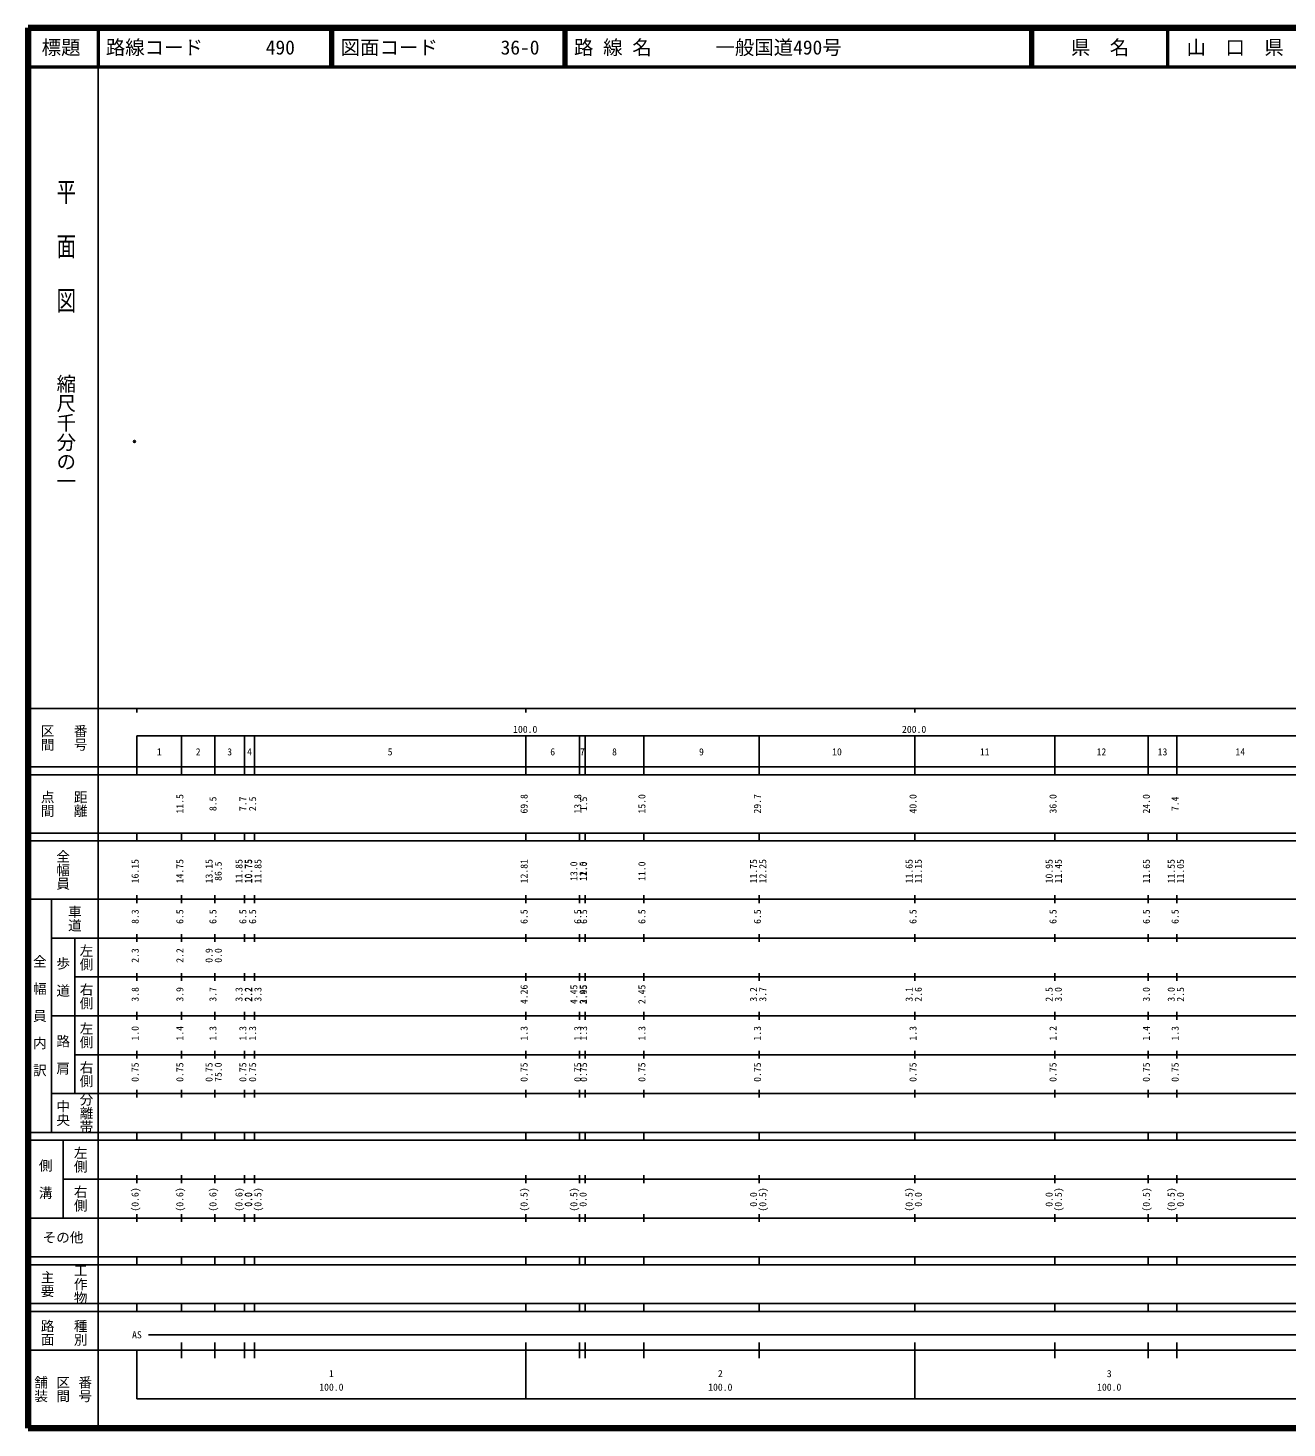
# Model space of a CAD drawing. Units: millimetres on the paper. Extents: x 40 to 680, y 20 to 380.
# Drawn here: x 40 to 363.7, y 20 to 380 of the extents above; entities that cross this region are included whole.
import ezdxf
from ezdxf.enums import TextEntityAlignment as Align

# ---------------------------------------------------------------- set-up
doc = ezdxf.new("R2010")
doc.units = ezdxf.units.MM
doc.header["$PDMODE"] = 32
doc.header["$PDSIZE"] = 0.5
doc.layers.add('M-OTRS', color=6, linetype='Continuous')
doc.layers.add('M-TTL-TXT', color=7, linetype='Continuous')
for name, color, linetype, lineweight in [('M-TTL', 2, 'Continuous', 140), ('M-TTL-BAND', 7, 'Continuous', 25), ('M-TTL-LINE', 7, 'Continuous', 50)]:
    doc.layers.add(name, color=color, linetype=linetype, lineweight=lineweight)
doc.styles.add('@ＭＳ ゴシック', font='')
doc.styles.add('ＭＳ ゴシック', font='')
doc.styles.get('@ＭＳ ゴシック').set_extended_font_data('@MS Gothic')
doc.styles.get('ＭＳ ゴシック').set_extended_font_data('MS Gothic')

msp = doc.modelspace()

# ---------------------------------------------------------------- linework, layer by layer
at = {"layer": 'M-OTRS'}
msp.add_point((67.364, 273.696), dxfattribs=at)
at = {"layer": 'M-TTL'}
for p, q in [((40, 380), (40, 20)), ((680, 380), (40, 380)), ((40, 20), (680, 20))]:
    msp.add_line(p, q, dxfattribs=at)
at = {"layer": 'M-TTL-BAND'}
for p, q in [((58, 370), (58, 20)), ((40, 205), (579, 205)), ((68, 205), (68, 204)), ((168, 205), (168, 204)), ((268, 205), (268, 204)), ((68, 198), (579, 198)), ((68, 198), (68, 188)), ((79.5, 188), (79.5, 198)), ((88, 188), (88, 198)), ((95.7, 188), (95.7, 198)), ((98.2, 188), (98.2, 198)), ((168, 188), (168, 198)), ((181.8, 188), (181.8, 198)), ((183.3, 188), (183.3, 198)), ((198.3, 188), (198.3, 198)), ((228, 188), (228, 198)), ((268, 188), (268, 198)), ((304, 188), (304, 198)), ((328, 188), (328, 198)), ((335.4, 188), (335.4, 198)), ((40, 190), (579, 190)), ((40, 188), (579, 188)), ((40, 173), (579, 173)), ((68, 171), (68, 173)), ((79.5, 171), (79.5, 173)), ((88, 171), (88, 173)), ((95.7, 171), (95.7, 173)), ((98.2, 171), (98.2, 173)), ((168, 171), (168, 173)), ((181.8, 171), (181.8, 173)), ((183.3, 171), (183.3, 173)), ((198.3, 171), (198.3, 173)), ((228, 171), (228, 173)), ((268, 171), (268, 173)), ((304, 171), (304, 173)), ((328, 171), (328, 173)), ((335.4, 171), (335.4, 173)), ((40, 171), (579, 171)), ((40, 156), (579, 156)), ((46, 96), (46, 156)), ((68, 155), (68, 157)), ((79.5, 155), (79.5, 157)), ((88, 155), (88, 157)), ((95.7, 155), (95.7, 157)), ((98.2, 155), (98.2, 157)), ((168, 155), (168, 157)), ((181.8, 155), (181.8, 157)), ((183.3, 155), (183.3, 157)), ((198.3, 155), (198.3, 157)), ((228, 155), (228, 157)), ((268, 155), (268, 157)), ((304, 155), (304, 157)), ((328, 155), (328, 157)), ((335.4, 155), (335.4, 157)), ((46, 146), (579, 146)), ((52, 146), (52, 106)), ((68, 145), (68, 147)), ((79.5, 145), (79.5, 147)), ((88, 145), (88, 147)), ((95.7, 145), (95.7, 147)), ((98.2, 145), (98.2, 147)), ((168, 145), (168, 147)), ((181.8, 145), (181.8, 147)), ((183.3, 145), (183.3, 147)), ((198.3, 145), (198.3, 147)), ((228, 145), (228, 147)), ((268, 145), (268, 147)), ((304, 145), (304, 147)), ((328, 145), (328, 147)), ((335.4, 145), (335.4, 147)), ((68, 135), (68, 137)), ((79.5, 135), (79.5, 137)), ((88, 135), (88, 137)), ((95.7, 135), (95.7, 137)), ((98.2, 135), (98.2, 137)), ((168, 135), (168, 137)), ((181.8, 135), (181.8, 137)), ((183.3, 135), (183.3, 137)), ((198.3, 135), (198.3, 137)), ((228, 135), (228, 137)), ((268, 135), (268, 137)), ((304, 135), (304, 137)), ((328, 135), (328, 137)), ((335.4, 135), (335.4, 137)), ((52, 136), (579, 136)), ((46, 126), (579, 126)), ((68, 125), (68, 127)), ((79.5, 125), (79.5, 127)), ((88, 125), (88, 127)), ((95.7, 125), (95.7, 127)), ((98.2, 125), (98.2, 127)), ((168, 125), (168, 127)), ((181.8, 125), (181.8, 127)), ((183.3, 125), (183.3, 127)), ((198.3, 125), (198.3, 127)), ((228, 125), (228, 127)), ((268, 125), (268, 127)), ((304, 125), (304, 127)), ((328, 125), (328, 127)), ((335.4, 125), (335.4, 127)), ((52, 116), (579, 116)), ((68, 115), (68, 117)), ((79.5, 115), (79.5, 117)), ((88, 115), (88, 117)), ((95.7, 115), (95.7, 117)), ((98.2, 115), (98.2, 117)), ((168, 115), (168, 117)), ((181.8, 115), (181.8, 117)), ((183.3, 115), (183.3, 117)), ((198.3, 115), (198.3, 117)), ((228, 115), (228, 117)), ((268, 115), (268, 117)), ((304, 115), (304, 117)), ((328, 115), (328, 117)), ((335.4, 115), (335.4, 117)), ((46, 106), (579, 106)), ((68, 105), (68, 107)), ((79.5, 105), (79.5, 107)), ((88, 105), (88, 107)), ((95.7, 105), (95.7, 107)), ((98.2, 105), (98.2, 107)), ((168, 105), (168, 107)), ((181.8, 105), (181.8, 107)), ((183.3, 105), (183.3, 107)), ((198.3, 105), (198.3, 107)), ((228, 105), (228, 107)), ((268, 105), (268, 107)), ((304, 105), (304, 107)), ((328, 105), (328, 107)), ((335.4, 105), (335.4, 107)), ((40, 96), (579, 96)), ((40, 94), (579, 94)), ((49, 94), (49, 74)), ((68, 94), (68, 96)), ((79.5, 94), (79.5, 96)), ((88, 94), (88, 96)), ((95.7, 94), (95.7, 96)), ((98.2, 94), (98.2, 96)), ((168, 94), (168, 96)), ((181.8, 94), (181.8, 96)), ((183.3, 94), (183.3, 96)), ((198.3, 94), (198.3, 96)), ((228, 94), (228, 96)), ((268, 94), (268, 96)), ((304, 94), (304, 96)), ((328, 94), (328, 96)), ((335.4, 94), (335.4, 96)), ((49, 84), (579, 84)), ((68, 83), (68, 85)), ((79.5, 83), (79.5, 85)), ((88, 83), (88, 85)), ((95.7, 83), (95.7, 85)), ((98.2, 83), (98.2, 85)), ((168, 83), (168, 85)), ((181.8, 83), (181.8, 85)), ((183.3, 83), (183.3, 85)), ((198.3, 83), (198.3, 85)), ((228, 83), (228, 85)), ((268, 83), (268, 85)), ((304, 83), (304, 85)), ((328, 83), (328, 85)), ((335.4, 83), (335.4, 85)), ((40, 74), (579, 74)), ((68, 73), (68, 75)), ((79.5, 73), (79.5, 75)), ((88, 73), (88, 75)), ((95.7, 73), (95.7, 75)), ((98.2, 73), (98.2, 75)), ((168, 73), (168, 75)), ((181.8, 73), (181.8, 75)), ((183.3, 73), (183.3, 75)), ((198.3, 73), (198.3, 75)), ((228, 73), (228, 75)), ((268, 73), (268, 75)), ((304, 73), (304, 75)), ((328, 73), (328, 75)), ((335.4, 73), (335.4, 75)), ((40, 64), (579, 64)), ((40, 62), (579, 62)), ((68, 62), (68, 64)), ((79.5, 62), (79.5, 64)), ((88, 62), (88, 64)), ((95.7, 62), (95.7, 64)), ((98.2, 62), (98.2, 64)), ((168, 62), (168, 64)), ((181.8, 62), (181.8, 64)), ((183.3, 62), (183.3, 64)), ((198.3, 62), (198.3, 64)), ((228, 62), (228, 64)), ((268, 62), (268, 64)), ((304, 62), (304, 64)), ((328, 62), (328, 64)), ((335.4, 62), (335.4, 64)), ((40, 52), (579, 52)), ((68, 50), (68, 52)), ((79.5, 50), (79.5, 52)), ((88, 50), (88, 52)), ((95.7, 50), (95.7, 52)), ((98.2, 50), (98.2, 52)), ((168, 50), (168, 52)), ((181.8, 50), (181.8, 52)), ((183.3, 50), (183.3, 52)), ((198.3, 50), (198.3, 52)), ((228, 50), (228, 52)), ((268, 50), (268, 52)), ((304, 50), (304, 52)), ((328, 50), (328, 52)), ((335.4, 50), (335.4, 52)), ((40, 50), (579, 50)), ((71, 44), (565, 44)), ((40, 40), (579, 40)), ((68, 40), (68, 27.5)), ((79.5, 38), (79.5, 42)), ((88, 38), (88, 42)), ((95.7, 38), (95.7, 42)), ((98.2, 38), (98.2, 42)), ((168, 27.5), (168, 42)), ((181.8, 38), (181.8, 42)), ((183.3, 38), (183.3, 42)), ((198.3, 38), (198.3, 42)), ((228, 38), (228, 42)), ((268, 27.5), (268, 42)), ((304, 38), (304, 42)), ((328, 38), (328, 42)), ((335.4, 38), (335.4, 42)), ((68, 27.5), (579, 27.5))]:
    msp.add_line(p, q, dxfattribs=at)
at = {"layer": 'M-TTL-LINE'}
for p, q in [((58, 380), (58, 370)), ((117.75, 380), (117.75, 370)), ((118.25, 380), (118.25, 370)), ((177.75, 380), (177.75, 370)), ((178.25, 380), (178.25, 370)), ((297.75, 380), (297.75, 370)), ((298.25, 380), (298.25, 370)), ((333, 380), (333, 370)), ((40, 370), (680, 370))]:
    msp.add_line(p, q, dxfattribs=at)

# ---------------------------------------------------------------- texts
at = {"layer": 'M-TTL-BAND', "style": '@ＭＳ ゴシック', "width": 1.4}
msp.add_text('平  面  図', height=3.666, rotation=270, dxfattribs=at).set_placement((49.777, 306.475), align=Align.MIDDLE_RIGHT)
at = {"layer": 'M-TTL-BAND', "style": '@ＭＳ ゴシック'}
msp.add_text('縮尺千分の一', height=3.666, rotation=270, dxfattribs=at).set_placement((49.777, 261.03), align=Align.MIDDLE_RIGHT)
for s, p in [('区間', (45, 197.5)), ('番号', (53.5, 197.5)), ('点間', (45, 180.5)), ('距離', (53.5, 180.5)), ('全幅員', (49, 163.5)), ('車道', (52, 151)), ('左側', (55, 141)), ('全\u3000幅\u3000員\u3000内\u3000訳', (43, 126)), ('歩\u3000道', (49, 136)), ('右側', (55, 131)), ('左側', (55, 121)), ('路\u3000肩', (49, 116)), ('右側', (55, 111)), ('分離帯', (55, 101)), ('中央', (49, 101)), ('左側', (53.5, 89)), ('側\u3000溝', (44.5, 84)), ('右側', (53.5, 79)), ('工作物', (53.5, 57)), ('主要', (45, 57)), ('路面', (45, 44.5)), ('種別', (53.5, 44.5)), ('舗装', (43.333, 30)), ('区間', (49, 30)), ('番号', (54.667, 30))]:
    msp.add_text(s, height=2.566, rotation=270, dxfattribs=at).set_placement(p, align=Align.MIDDLE_CENTER)
at = {"layer": 'M-TTL-BAND', "style": 'ＭＳ ゴシック'}
for s, p in [('100.0', (167.844, 198.195)), ('200.0', (267.844, 198.195)), ('1', (73.75, 192.405)), ('2', (83.75, 192.405)), ('3', (91.85, 192.405)), ('4', (96.95, 192.405)), ('5', (133.1, 192.405)), ('6', (174.9, 192.405)), ('7', (182.55, 192.405)), ('8', (190.8, 192.405)), ('9', (213.15, 192.405)), ('10', (248, 192.405)), ('11', (286, 192.405)), ('12', (316, 192.405)), ('13', (331.7, 192.405)), ('14', (351.7, 192.405)), ('AS', (68, 42.5)), ('1', (118, 32.523)), ('2', (218, 32.523)), ('3', (318, 32.523)), ('100.0', (118, 29.033)), ('100.0', (218, 29.033)), ('100.0', (318, 29.033))]:
    msp.add_text(s, height=1.833, dxfattribs=at).set_placement(p, align=Align.BOTTOM_CENTER)
for s, p in [('11.5', (80.5, 180.5)), ('8.5', (89, 180.5)), ('7.7', (96.7, 180.5)), ('2.5', (99.2, 180.5)), ('69.8', (169, 180.5)), ('13.8', (182.8, 180.5)), ('1.5', (184.3, 180.5)), ('15.0', (199.3, 180.5)), ('29.7', (229, 180.5)), ('40.0', (269, 180.5)), ('36.0', (305, 180.5)), ('24.0', (329, 180.5)), ('7.4', (336.4, 180.5)), ('16.15', (69, 163.174)), ('14.75', (80.5, 163.174)), ('13.15', (88, 163.174)), ('11.85', (95.7, 163.174)), ('10.75', (98.07, 163.174)), ('10.75', (98.2, 163.174)), ('11.85', (100.57, 163.174)), ('12.81', (169, 163.174)), ('11.75', (228, 163.174)), ('12.25', (230.37, 163.174)), ('11.65', (268, 163.174)), ('11.15', (270.37, 163.174)), ('10.95', (304, 163.174)), ('11.45', (306.37, 163.174)), ('11.65', (329, 163.174)), ('11.55', (335.4, 163.174)), ('11.05', (337.77, 163.174)), ('86.5', (90.37, 163.174)), ('13.0', (181.8, 163.174)), ('12.5', (184.17, 163.174)), ('11.0', (184.3, 163.174)), ('11.0', (199.3, 163.174)), ('8.3', (69, 151.5)), ('6.5', (80.5, 151.5)), ('6.5', (89, 151.5)), ('6.5', (96.7, 151.5)), ('6.5', (99.2, 151.5)), ('6.5', (169, 151.5)), ('6.5', (182.8, 151.5)), ('6.5', (184.3, 151.5)), ('6.5', (199.3, 151.5)), ('6.5', (229, 151.5)), ('6.5', (269, 151.5)), ('6.5', (305, 151.5)), ('6.5', (329, 151.5)), ('6.5', (336.4, 151.5)), ('2.3', (69, 141.5)), ('2.2', (80.5, 141.5)), ('0.9', (88, 141.5)), ('0.0', (90.37, 141.5)), ('3.8', (69, 131.5)), ('3.9', (80.5, 131.5)), ('3.7', (89, 131.5)), ('3.3', (95.7, 131.5)), ('2.2', (98.07, 131.5)), ('2.2', (98.2, 131.5)), ('3.3', (100.57, 131.5)), ('4.26', (169, 131.5)), ('4.45', (181.8, 131.5)), ('3.95', (184.17, 131.5)), ('2.45', (184.3, 131.5)), ('2.45', (199.3, 131.5)), ('3.2', (228, 131.5)), ('3.7', (230.37, 131.5)), ('3.1', (268, 131.5)), ('2.6', (270.37, 131.5)), ('2.5', (304, 131.5)), ('3.0', (306.37, 131.5)), ('3.0', (329, 131.5)), ('3.0', (335.4, 131.5)), ('2.5', (337.77, 131.5)), ('1.0', (69, 121.5)), ('1.4', (80.5, 121.5)), ('1.3', (89, 121.5)), ('1.3', (96.7, 121.5)), ('1.3', (99.2, 121.5)), ('1.3', (169, 121.5)), ('1.3', (182.8, 121.5)), ('1.3', (184.3, 121.5)), ('1.3', (199.3, 121.5)), ('1.3', (229, 121.5)), ('1.3', (269, 121.5)), ('1.2', (305, 121.5)), ('1.4', (329, 121.5)), ('1.3', (336.4, 121.5)), ('0.75', (69, 111.5)), ('0.75', (80.5, 111.5)), ('0.75', (88, 111.5)), ('75.0', (90.37, 111.5)), ('0.75', (96.7, 111.5)), ('0.75', (99.2, 111.5)), ('0.75', (169, 111.5)), ('0.75', (182.8, 111.5)), ('0.75', (184.3, 111.5)), ('0.75', (199.3, 111.5)), ('0.75', (229, 111.5)), ('0.75', (269, 111.5)), ('0.75', (305, 111.5)), ('0.75', (329, 111.5)), ('0.75', (336.4, 111.5)), ('(0.6)', (69, 78.764)), ('(0.6)', (80.5, 78.764)), ('(0.6)', (89, 78.764)), ('(0.6)', (95.7, 78.764)), ('0.0', (98.07, 78.764)), ('0.0', (98.2, 78.764)), ('(0.5)', (100.57, 78.764)), ('(0.5)', (169, 78.764)), ('(0.5)', (181.8, 78.764)), ('0.0', (184.17, 78.764)), ('0.0', (228, 78.764)), ('(0.5)', (230.37, 78.764)), ('(0.5)', (268, 78.764)), ('0.0', (270.37, 78.764)), ('0.0', (304, 78.764)), ('(0.5)', (306.37, 78.764)), ('(0.5)', (329, 78.764)), ('(0.5)', (335.4, 78.764)), ('0.0', (337.77, 78.764))]:
    msp.add_text(s, height=1.833, rotation=90, dxfattribs=at).set_placement(p, align=Align.BOTTOM_CENTER)
msp.add_text('その他', height=2.566, dxfattribs=at).set_placement((49, 69), align=Align.MIDDLE_CENTER)
at = {"layer": 'M-TTL-TXT', "style": 'ＭＳ ゴシック'}
for s, p in [('標題', (48.5, 375)), ('県\u3000名', (315.625, 375)), ('山\u3000口\u3000県', (350.375, 375))]:
    msp.add_text(s, height=3.666, dxfattribs=at).set_placement(p, align=Align.MIDDLE_CENTER)
for s, p in [('路線コード', (60, 375)), ('490', (101.142, 375)), ('図面コード', (120.38, 375)), ('36-0', (161.521, 375)), ('路 線 名', (180.38, 375)), ('一般国道490号', (216.734, 375))]:
    msp.add_text(s, height=3.666, dxfattribs=at).set_placement(p, align=Align.MIDDLE_LEFT)

doc.saveas('drawing.dxf')
